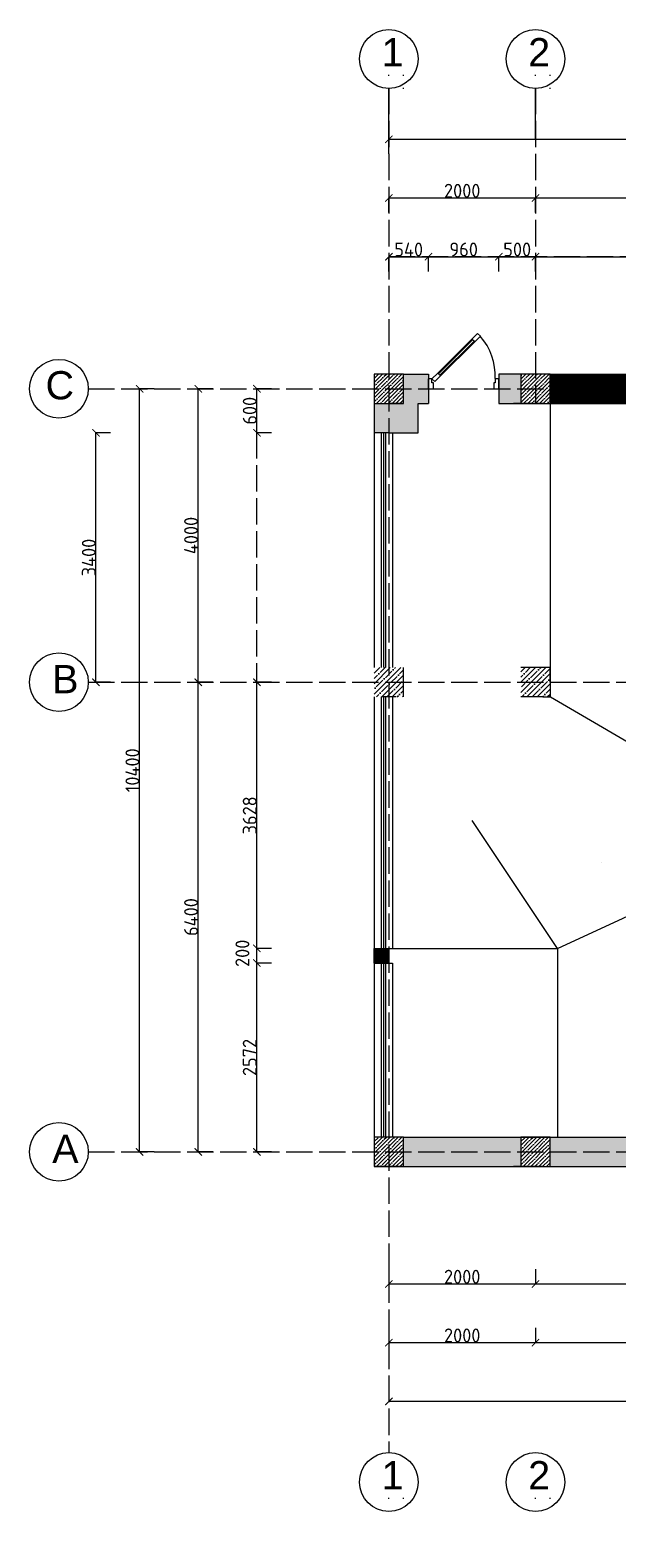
# Model space of a CAD drawing. Header units: millimetres. Extents: x -178199094 to 13669908, y -30538122 to 6091408.
# Drawn here: x 93257 to 101273, y 21651 to 41845 of the extents above; entities that cross this region are included whole.
import ezdxf

# ---------------------------------------------------------------- set-up
doc = ezdxf.new("R2010")
doc.units = ezdxf.units.MM
doc.linetypes.add('ACAD_ISO02W100', pattern=[15, 12, -3])
doc.layers.add('Plan 1', color=7, linetype='Continuous')
doc.layers.add('Plan 2', color=7, linetype='Continuous')
doc.styles.add('gost', font='GOST Common.ttf')
doc.styles.get("Standard").update_dxf_attribs({"font": 'arial.ttf'})
doc.dimstyles.new('GOST', dxfattribs={"dimtxt": 190, "dimasz": 100, "dimexe": 0.18, "dimexo": 0.06, "dimgap": 3, "dimtad": 1, "dimdec": 0, "dimzin": 0, "dimdsep": 46, "dimtxsty": 'gost', "dimblk": 'ARCHTICK', "dimcen": 0.09, "dimclrt": 256, "dimadec": 0, "dimazin": 0, "dimtfac": 1, "dimtdec": 0, "dimtofl": 0, "dimtmove": 0, "dimatfit": 3, "dimldrblk": 'ARCHTICK', "dimfxl": 200, "dimfxlon": 1, "dimtolj": 1, "dimtzin": 0, "dimarcsym": 0})
pattern_1 = [(45, (45482.79, 13550.18), (-70.71068, 70.71068), []), (45, (45553.5, 13550.18), (-70.71068, 70.71068), [125, -25, 0, -25])]

# ---------------------------------------------------------------- blocks, each defined once
blk = doc.blocks.new('A$C3C032968')
for p, q in [((0, 0), (0, 100)), ((0, 100), (0, 0)), ((700, 0), (700, 100)), ((700, 0), (700, 100))]:
    blk.add_line(p, q)
for points in [[(120, 128), (461, 466), (433, 494), (92, 156)], [(113, 135), (454, 473), (440, 487), (99, 149)], [(517, 522), (461, 466), (433, 494), (489, 551)], [(63, 72), (120, 128), (92, 156), (35, 100)], [(35, 100), (0, 100), (0, 0), (50, 0), (50, 50), (50, 60), (35, 60)], [(665, 100), (665, 60), (650, 60), (650, 50), (650, 0), (700, 0), (700, 100)]]:
    blk.add_lwpolyline(points, close=True)
blk.add_arc((72, 129), 593, 357.2313, 41.4937)
blk = doc.blocks.new('_ArchTick')
at = {"color": 0, "linetype": 'ByBlock', "const_width": 0.15}
blk.add_lwpolyline([(-0.5, -0.5), (0.5, 0.5)], dxfattribs=at)
blk = doc.blocks.new('*D66')
at = {"color": 0, "lineweight": -2, "transparency": 16777216}
for p, q in [((98157, 38551), (98157, 38751)), ((98157, 38751), (98697, 38751)), ((98697, 38551), (98697, 38751))]:
    blk.add_line(p, q, dxfattribs=at)
at = {"layer": 'Defpoints', "color": 0, "transparency": 16777216}
for p in [(98697, 38751), (98697, 37020), (98157, 36951)]:
    blk.add_point(p, dxfattribs=at)
at = {"color": 0, "lineweight": -2, "transparency": 16777216, "xscale": 100, "yscale": 100, "zscale": 100, "rotation": 180}
blk.add_blockref('_ArchTick', (98157, 38751), dxfattribs=at)
at = {"color": 0, "lineweight": -2, "transparency": 16777216, "xscale": 100, "yscale": 100, "zscale": 100}
blk.add_blockref('_ArchTick', (98697, 38751), dxfattribs=at)
at = {"transparency": 16777216, "insert": (98427, 38849), "char_height": 190, "attachment_point": 5, "style": 'gost'}
blk.add_mtext('\\A1;540', dxfattribs=at)
blk = doc.blocks.new('*D67')
at = {"color": 0, "lineweight": -2, "transparency": 16777216}
for p, q in [((98697, 38551), (98697, 38751)), ((98697, 38751), (99657, 38751)), ((99657, 38551), (99657, 38751))]:
    blk.add_line(p, q, dxfattribs=at)
at = {"layer": 'Defpoints', "color": 0, "transparency": 16777216}
for p in [(99657, 38751), (98697, 37020), (99657, 37151)]:
    blk.add_point(p, dxfattribs=at)
at = {"color": 0, "lineweight": -2, "transparency": 16777216, "xscale": 100, "yscale": 100, "zscale": 100, "rotation": 180}
blk.add_blockref('_ArchTick', (98697, 38751), dxfattribs=at)
at = {"color": 0, "lineweight": -2, "transparency": 16777216, "xscale": 100, "yscale": 100, "zscale": 100}
blk.add_blockref('_ArchTick', (99657, 38751), dxfattribs=at)
at = {"transparency": 16777216, "insert": (99177, 38849), "char_height": 190, "attachment_point": 5, "style": 'gost'}
blk.add_mtext('\\A1;960', dxfattribs=at)
blk = doc.blocks.new('*D68')
at = {"color": 0, "lineweight": -2, "transparency": 16777216}
for p, q in [((99657, 38551), (99657, 38751)), ((99657, 38751), (100157, 38751)), ((100157, 38551), (100157, 38751))]:
    blk.add_line(p, q, dxfattribs=at)
at = {"layer": 'Defpoints', "color": 0, "transparency": 16777216}
for p in [(100157, 38751), (99657, 37151), (100157, 36951)]:
    blk.add_point(p, dxfattribs=at)
at = {"color": 0, "lineweight": -2, "transparency": 16777216, "xscale": 100, "yscale": 100, "zscale": 100, "rotation": 180}
blk.add_blockref('_ArchTick', (99657, 38751), dxfattribs=at)
at = {"color": 0, "lineweight": -2, "transparency": 16777216, "xscale": 100, "yscale": 100, "zscale": 100}
blk.add_blockref('_ArchTick', (100157, 38751), dxfattribs=at)
at = {"transparency": 16777216, "insert": (99907, 38849), "char_height": 190, "attachment_point": 5, "style": 'gost'}
blk.add_mtext('\\A1;500', dxfattribs=at)
blk = doc.blocks.new('*D69')
at = {"color": 0, "lineweight": -2, "transparency": 16777216}
for p, q in [((100157, 38551), (100157, 38751)), ((100157, 38751), (104956, 38751)), ((104956, 38551), (104956, 38751))]:
    blk.add_line(p, q, dxfattribs=at)
at = {"layer": 'Defpoints', "color": 0, "transparency": 16777216}
for p in [(104956, 38751), (100157, 36951), (104956, 36951)]:
    blk.add_point(p, dxfattribs=at)
at = {"color": 0, "lineweight": -2, "transparency": 16777216, "xscale": 100, "yscale": 100, "zscale": 100, "rotation": 180}
blk.add_blockref('_ArchTick', (100157, 38751), dxfattribs=at)
at = {"color": 0, "lineweight": -2, "transparency": 16777216, "xscale": 100, "yscale": 100, "zscale": 100}
blk.add_blockref('_ArchTick', (104956, 38751), dxfattribs=at)
at = {"transparency": 16777216, "insert": (102557, 38849), "char_height": 190, "attachment_point": 5, "style": 'gost'}
blk.add_mtext('\\A1;4800', dxfattribs=at)
blk = doc.blocks.new('*D13')
at = {"color": 0, "lineweight": -2, "transparency": 16777216}
for p, q in [((98157, 39351), (98157, 39551)), ((98157, 39551), (100157, 39551)), ((100157, 39351), (100157, 39551))]:
    blk.add_line(p, q, dxfattribs=at)
at = {"layer": 'Defpoints', "color": 0, "transparency": 16777216}
for p in [(100157, 39551), (98157, 36951), (100157, 36951)]:
    blk.add_point(p, dxfattribs=at)
at = {"color": 0, "lineweight": -2, "transparency": 16777216, "xscale": 100, "yscale": 100, "zscale": 100, "rotation": 180}
blk.add_blockref('_ArchTick', (98157, 39551), dxfattribs=at)
at = {"color": 0, "lineweight": -2, "transparency": 16777216, "xscale": 100, "yscale": 100, "zscale": 100}
blk.add_blockref('_ArchTick', (100157, 39551), dxfattribs=at)
at = {"transparency": 16777216, "insert": (99157, 39649), "char_height": 190, "attachment_point": 5, "style": 'gost'}
blk.add_mtext('\\A1;2000', dxfattribs=at)
blk = doc.blocks.new('*D14')
at = {"color": 0, "lineweight": -2, "transparency": 16777216}
for p, q in [((100157, 39351), (100157, 39551)), ((100157, 39551), (104956, 39551)), ((104956, 39351), (104956, 39551))]:
    blk.add_line(p, q, dxfattribs=at)
at = {"layer": 'Defpoints', "color": 0, "transparency": 16777216}
for p in [(104956, 39551), (100157, 36951), (104956, 36951)]:
    blk.add_point(p, dxfattribs=at)
at = {"color": 0, "lineweight": -2, "transparency": 16777216, "xscale": 100, "yscale": 100, "zscale": 100, "rotation": 180}
blk.add_blockref('_ArchTick', (100157, 39551), dxfattribs=at)
at = {"color": 0, "lineweight": -2, "transparency": 16777216, "xscale": 100, "yscale": 100, "zscale": 100}
blk.add_blockref('_ArchTick', (104956, 39551), dxfattribs=at)
at = {"transparency": 16777216, "insert": (102557, 39649), "char_height": 190, "attachment_point": 5, "style": 'gost'}
blk.add_mtext('\\A1;4800', dxfattribs=at)
blk = doc.blocks.new('*D17')
at = {"color": 0, "lineweight": -2, "transparency": 16777216}
for p, q in [((98157, 40151), (98157, 40351)), ((98157, 40351), (111056, 40351)), ((111056, 40151), (111056, 40351))]:
    blk.add_line(p, q, dxfattribs=at)
at = {"layer": 'Defpoints', "color": 0, "transparency": 16777216}
for p in [(111056, 40351), (98157, 36951), (111056, 36951)]:
    blk.add_point(p, dxfattribs=at)
at = {"color": 0, "lineweight": -2, "transparency": 16777216, "xscale": 100, "yscale": 100, "zscale": 100, "rotation": 180}
blk.add_blockref('_ArchTick', (98157, 40351), dxfattribs=at)
at = {"color": 0, "lineweight": -2, "transparency": 16777216, "xscale": 100, "yscale": 100, "zscale": 100}
blk.add_blockref('_ArchTick', (111056, 40351), dxfattribs=at)
at = {"transparency": 16777216, "insert": (104607, 40449), "char_height": 190, "attachment_point": 5, "style": 'gost'}
blk.add_mtext('\\A1;12900', dxfattribs=at)
blk = doc.blocks.new('*D72')
at = {"color": 0, "lineweight": -2, "transparency": 16777216}
for p, q in [((96557, 29124), (96357, 29124)), ((96357, 26551), (96357, 29124)), ((96557, 26551), (96357, 26551))]:
    blk.add_line(p, q, dxfattribs=at)
at = {"layer": 'Defpoints', "color": 0, "transparency": 16777216}
for p in [(96357, 29124), (98207, 29124), (98157, 26551)]:
    blk.add_point(p, dxfattribs=at)
at = {"color": 0, "lineweight": -2, "transparency": 16777216, "xscale": 100, "yscale": 100, "zscale": 100}
for p, rotation in [((96357, 29124), 90), ((96357, 26551), 270)]:
    blk.add_blockref('_ArchTick', p, dxfattribs=dict(at, rotation=rotation))
at = {"transparency": 16777216, "insert": (96259, 27837), "char_height": 190, "attachment_point": 5, "rotation": 90, "style": 'gost'}
blk.add_mtext('\\A1;2572', dxfattribs=at)
blk = doc.blocks.new('*D18')
at = {"color": 0, "lineweight": -2, "transparency": 16777216}
for p, q in [((96557, 29324), (96357, 29324)), ((96357, 29124), (96357, 29324)), ((96557, 29124), (96357, 29124))]:
    blk.add_line(p, q, dxfattribs=at)
at = {"layer": 'Defpoints', "color": 0, "transparency": 16777216}
for p in [(96357, 29324), (98207, 29324), (98207, 29124)]:
    blk.add_point(p, dxfattribs=at)
at = {"color": 0, "lineweight": -2, "transparency": 16777216, "xscale": 100, "yscale": 100, "zscale": 100}
for p, rotation in [((96357, 29324), 90), ((96357, 29124), 270)]:
    blk.add_blockref('_ArchTick', p, dxfattribs=dict(at, rotation=rotation))
at = {"transparency": 16777216, "insert": (96159, 29257), "char_height": 190, "attachment_point": 5, "rotation": 90, "style": 'gost'}
blk.add_mtext('\\A1;200', dxfattribs=at)
blk = doc.blocks.new('*D19')
at = {"color": 0, "lineweight": -2, "transparency": 16777216}
for p, q in [((96557, 36951), (96357, 36951)), ((96357, 36351), (96357, 36951)), ((96557, 36351), (96357, 36351))]:
    blk.add_line(p, q, dxfattribs=at)
at = {"layer": 'Defpoints', "color": 0, "transparency": 16777216}
for p in [(96357, 36951), (98157, 36951), (97957, 36351)]:
    blk.add_point(p, dxfattribs=at)
at = {"color": 0, "lineweight": -2, "transparency": 16777216, "xscale": 100, "yscale": 100, "zscale": 100}
for p, rotation in [((96357, 36951), 90), ((96357, 36351), 270)]:
    blk.add_blockref('_ArchTick', p, dxfattribs=dict(at, rotation=rotation))
at = {"transparency": 16777216, "insert": (96259, 36651), "char_height": 190, "attachment_point": 5, "rotation": 90, "style": 'gost'}
blk.add_mtext('\\A1;600', dxfattribs=at)
blk = doc.blocks.new('*D25')
at = {"color": 0, "lineweight": -2, "transparency": 16777216}
for p, q in [((94957, 36951), (94757, 36951)), ((94757, 26551), (94757, 36951)), ((94957, 26551), (94757, 26551))]:
    blk.add_line(p, q, dxfattribs=at)
at = {"layer": 'Defpoints', "color": 0, "transparency": 16777216}
for p in [(94757, 36951), (98157, 36951), (98157, 26551)]:
    blk.add_point(p, dxfattribs=at)
at = {"color": 0, "lineweight": -2, "transparency": 16777216, "xscale": 100, "yscale": 100, "zscale": 100}
for p, rotation in [((94757, 36951), 90), ((94757, 26551), 270)]:
    blk.add_blockref('_ArchTick', p, dxfattribs=dict(at, rotation=rotation))
at = {"transparency": 16777216, "insert": (94659, 31751), "char_height": 190, "attachment_point": 5, "rotation": 90, "style": 'gost'}
blk.add_mtext('\\A1;10400', dxfattribs=at)
blk = doc.blocks.new('*D26')
at = {"color": 0, "lineweight": -2, "transparency": 16777216}
for p, q in [((95757, 32951), (95557, 32951)), ((95557, 26551), (95557, 32951)), ((95757, 26551), (95557, 26551))]:
    blk.add_line(p, q, dxfattribs=at)
at = {"layer": 'Defpoints', "color": 0, "transparency": 16777216}
for p in [(95557, 32951), (98157, 32951), (98157, 26551)]:
    blk.add_point(p, dxfattribs=at)
at = {"color": 0, "lineweight": -2, "transparency": 16777216, "xscale": 100, "yscale": 100, "zscale": 100}
for p, rotation in [((95557, 32951), 90), ((95557, 26551), 270)]:
    blk.add_blockref('_ArchTick', p, dxfattribs=dict(at, rotation=rotation))
at = {"transparency": 16777216, "insert": (95459, 29751), "char_height": 190, "attachment_point": 5, "rotation": 90, "style": 'gost'}
blk.add_mtext('\\A1;6400', dxfattribs=at)
blk = doc.blocks.new('*D27')
at = {"color": 0, "lineweight": -2, "transparency": 16777216}
for p, q in [((95757, 36951), (95557, 36951)), ((95557, 32951), (95557, 36951)), ((95757, 32951), (95557, 32951))]:
    blk.add_line(p, q, dxfattribs=at)
at = {"layer": 'Defpoints', "color": 0, "transparency": 16777216}
for p in [(95557, 36951), (98157, 36951), (98157, 32951)]:
    blk.add_point(p, dxfattribs=at)
at = {"color": 0, "lineweight": -2, "transparency": 16777216, "xscale": 100, "yscale": 100, "zscale": 100}
for p, rotation in [((95557, 36951), 90), ((95557, 32951), 270)]:
    blk.add_blockref('_ArchTick', p, dxfattribs=dict(at, rotation=rotation))
at = {"transparency": 16777216, "insert": (95459, 34951), "char_height": 190, "attachment_point": 5, "rotation": 90, "style": 'gost'}
blk.add_mtext('\\A1;4000', dxfattribs=at)
blk = doc.blocks.new('*D79')
at = {"color": 0, "lineweight": -2, "transparency": 16777216}
for p, q in [((98157, 24951), (98157, 24751)), ((100157, 24951), (100157, 24751)), ((98157, 24751), (100157, 24751))]:
    blk.add_line(p, q, dxfattribs=at)
at = {"layer": 'Defpoints', "color": 0, "transparency": 16777216}
for p in [(98157, 26551), (100157, 26551), (100157, 24751)]:
    blk.add_point(p, dxfattribs=at)
at = {"color": 0, "lineweight": -2, "transparency": 16777216, "xscale": 100, "yscale": 100, "zscale": 100, "rotation": 180}
blk.add_blockref('_ArchTick', (98157, 24751), dxfattribs=at)
at = {"color": 0, "lineweight": -2, "transparency": 16777216, "xscale": 100, "yscale": 100, "zscale": 100}
blk.add_blockref('_ArchTick', (100157, 24751), dxfattribs=at)
at = {"transparency": 16777216, "insert": (99157, 24849), "char_height": 190, "attachment_point": 5, "style": 'gost'}
blk.add_mtext('\\A1;2000', dxfattribs=at)
blk = doc.blocks.new('*D80')
at = {"color": 0, "lineweight": -2, "transparency": 16777216}
for p, q in [((100157, 24951), (100157, 24751)), ((104956, 24951), (104956, 24751)), ((100157, 24751), (104956, 24751))]:
    blk.add_line(p, q, dxfattribs=at)
at = {"layer": 'Defpoints', "color": 0, "transparency": 16777216}
for p in [(100157, 26551), (104956, 26551), (104956, 24751)]:
    blk.add_point(p, dxfattribs=at)
at = {"color": 0, "lineweight": -2, "transparency": 16777216, "xscale": 100, "yscale": 100, "zscale": 100, "rotation": 180}
blk.add_blockref('_ArchTick', (100157, 24751), dxfattribs=at)
at = {"color": 0, "lineweight": -2, "transparency": 16777216, "xscale": 100, "yscale": 100, "zscale": 100}
blk.add_blockref('_ArchTick', (104956, 24751), dxfattribs=at)
at = {"transparency": 16777216, "insert": (102557, 24849), "char_height": 190, "attachment_point": 5, "style": 'gost'}
blk.add_mtext('\\A1;4800', dxfattribs=at)
blk = doc.blocks.new('*D28')
at = {"color": 0, "lineweight": -2, "transparency": 16777216}
for p, q in [((98157, 24151), (98157, 23951)), ((100157, 24151), (100157, 23951)), ((98157, 23951), (100157, 23951))]:
    blk.add_line(p, q, dxfattribs=at)
at = {"layer": 'Defpoints', "color": 0, "transparency": 16777216}
for p in [(98157, 26551), (100157, 26551), (100157, 23951)]:
    blk.add_point(p, dxfattribs=at)
at = {"color": 0, "lineweight": -2, "transparency": 16777216, "xscale": 100, "yscale": 100, "zscale": 100, "rotation": 180}
blk.add_blockref('_ArchTick', (98157, 23951), dxfattribs=at)
at = {"color": 0, "lineweight": -2, "transparency": 16777216, "xscale": 100, "yscale": 100, "zscale": 100}
blk.add_blockref('_ArchTick', (100157, 23951), dxfattribs=at)
at = {"transparency": 16777216, "insert": (99157, 24049), "char_height": 190, "attachment_point": 5, "style": 'gost'}
blk.add_mtext('\\A1;2000', dxfattribs=at)
blk = doc.blocks.new('*D29')
at = {"color": 0, "lineweight": -2, "transparency": 16777216}
for p, q in [((100157, 24151), (100157, 23951)), ((100157, 23951), (104956, 23951)), ((104956, 23951), (104956, 23951))]:
    blk.add_line(p, q, dxfattribs=at)
at = {"layer": 'Defpoints', "color": 0, "transparency": 16777216}
for p in [(100157, 26551), (104956, 23951), (104956, 23951)]:
    blk.add_point(p, dxfattribs=at)
at = {"color": 0, "lineweight": -2, "transparency": 16777216, "xscale": 100, "yscale": 100, "zscale": 100, "rotation": 180}
blk.add_blockref('_ArchTick', (100157, 23951), dxfattribs=at)
at = {"color": 0, "lineweight": -2, "transparency": 16777216, "xscale": 100, "yscale": 100, "zscale": 100}
blk.add_blockref('_ArchTick', (104956, 23951), dxfattribs=at)
at = {"transparency": 16777216, "insert": (102557, 24049), "char_height": 190, "attachment_point": 5, "style": 'gost'}
blk.add_mtext('\\A1;4800', dxfattribs=at)
blk = doc.blocks.new('*D83')
at = {"color": 0, "lineweight": -2, "transparency": 16777216}
for p, q in [((98157, 23351), (98157, 23151)), ((111056, 23351), (111056, 23151)), ((98157, 23151), (111056, 23151))]:
    blk.add_line(p, q, dxfattribs=at)
at = {"layer": 'Defpoints', "color": 0, "transparency": 16777216}
for p in [(98157, 26551), (111056, 26551), (111056, 23151)]:
    blk.add_point(p, dxfattribs=at)
at = {"color": 0, "lineweight": -2, "transparency": 16777216, "xscale": 100, "yscale": 100, "zscale": 100, "rotation": 180}
blk.add_blockref('_ArchTick', (98157, 23151), dxfattribs=at)
at = {"color": 0, "lineweight": -2, "transparency": 16777216, "xscale": 100, "yscale": 100, "zscale": 100}
blk.add_blockref('_ArchTick', (111056, 23151), dxfattribs=at)
at = {"transparency": 16777216, "insert": (104607, 23249), "char_height": 190, "attachment_point": 5, "style": 'gost'}
blk.add_mtext('\\A1;12900', dxfattribs=at)
blk = doc.blocks.new('*D88')
at = {"color": 0, "lineweight": -2, "transparency": 16777216}
for p, q in [((96557, 32951), (96357, 32951)), ((96357, 29324), (96357, 32951)), ((96557, 29324), (96357, 29324))]:
    blk.add_line(p, q, dxfattribs=at)
at = {"layer": 'Defpoints', "color": 0, "transparency": 16777216}
for p in [(96357, 32951), (97957, 32951), (97957, 29324)]:
    blk.add_point(p, dxfattribs=at)
at = {"color": 0, "lineweight": -2, "transparency": 16777216, "xscale": 100, "yscale": 100, "zscale": 100}
for p, rotation in [((96357, 32951), 90), ((96357, 29324), 270)]:
    blk.add_blockref('_ArchTick', p, dxfattribs=dict(at, rotation=rotation))
at = {"transparency": 16777216, "insert": (96259, 31137), "char_height": 190, "attachment_point": 5, "rotation": 90, "style": 'gost'}
blk.add_mtext('\\A1;3628', dxfattribs=at)
blk = doc.blocks.new('*D89')
at = {"color": 0, "lineweight": -2, "transparency": 16777216}
for p, q in [((94362, 36351), (94162, 36351)), ((94162, 32951), (94162, 36351)), ((94362, 32951), (94162, 32951))]:
    blk.add_line(p, q, dxfattribs=at)
at = {"layer": 'Defpoints', "color": 0, "transparency": 16777216}
for p in [(94162, 36351), (97957, 36351), (95762, 32951)]:
    blk.add_point(p, dxfattribs=at)
at = {"color": 0, "lineweight": -2, "transparency": 16777216, "xscale": 100, "yscale": 100, "zscale": 100}
for p, rotation in [((94162, 36351), 90), ((94162, 32951), 270)]:
    blk.add_blockref('_ArchTick', p, dxfattribs=dict(at, rotation=rotation))
at = {"transparency": 16777216, "insert": (94064, 34651), "char_height": 190, "attachment_point": 5, "rotation": 90, "style": 'gost'}
blk.add_mtext('\\A1;3400', dxfattribs=at)

msp = doc.modelspace()

# ---------------------------------------------------------------- hatches: boundary and pattern name
at = {"true_color": 0x636466, "transparency": 33554687}
h = msp.add_hatch(color=251, dxfattribs=at)
h.dxf.hatch_style = 1
h.paths.add_polyline_path([(98556.70707, 36751.21649), (98696.70707, 36751.21649), (98696.70707, 36951.21649), (98356.70707, 36951.21649), (98356.70707, 36751.21649), (98156.70707, 36751.21649), (98156.70707, 36351.21649), (98556.70707, 36351.21649)])
h.paths.add_polyline_path([(98156.70707, 36751.21649), (97956.70707, 36751.21649), (97956.70707, 36351.21649), (98156.70707, 36351.21649)])
h.paths.add_polyline_path([(98696.70707, 37151.21649), (98356.70707, 37151.21649), (98356.70707, 36951.21649), (98696.70707, 36951.21649)])
h.paths.add_polyline_path([(99956.70707, 37151.21649), (99656.70707, 37151.21649), (99656.70707, 36951.21649), (99956.70707, 36951.21649)])
h.paths.add_polyline_path([(99956.70707, 36951.21649), (99656.70707, 36951.21649), (99656.70707, 36751.21649), (99956.70707, 36751.21649)])
h.paths.add_polyline_path([(108756.4967, 37151.21649), (105156.4967, 37151.21649), (105156.4967, 36951.21649), (108756.4967, 36951.21649)])
h.paths.add_polyline_path([(108756.4967, 36951.21649), (105156.4967, 36951.21649), (105156.4967, 36751.21649), (108756.4967, 36751.21649)])
h.paths.add_polyline_path([(110856.4967, 37151.21649), (109156.4967, 37151.21649), (109156.4967, 36951.21649), (110856.4967, 36951.21649)])
h.paths.add_polyline_path([(110856.4967, 36951.21649), (109156.4967, 36951.21649), (109156.4967, 36751.21649), (110856.4967, 36751.21649)])
h.paths.add_polyline_path([(99956.70707, 26551.21649), (98356.70707, 26551.21649), (98356.70707, 26351.21649), (99956.70707, 26351.21649)])
h.paths.add_polyline_path([(99956.70707, 26751.21649), (98356.70707, 26751.21649), (98356.70707, 26551.21649), (99956.70707, 26551.21649)])
h.paths.add_polyline_path([(104756.4967, 26751.21649), (100356.70707, 26751.21649), (100356.70707, 26551.21649), (104756.4967, 26551.21649)])
h.paths.add_polyline_path([(104756.4967, 26551.21649), (100356.70707, 26551.21649), (100356.70707, 26351.21649), (104756.4967, 26351.21649)])
h.paths.add_polyline_path([(108756.4967, 26751.21649), (105156.4967, 26751.21649), (105156.4967, 26551.21649), (108756.4967, 26551.21649)])
h.paths.add_polyline_path([(108756.4967, 26551.21649), (105156.4967, 26551.21649), (105156.4967, 26351.21649), (108756.4967, 26351.21649)])
h.paths.add_polyline_path([(110856.4967, 26751.21649), (109156.4967, 26751.21649), (109156.4967, 26551.21649), (110856.4967, 26551.21649)])
h.paths.add_polyline_path([(110856.4967, 26551.21649), (109156.4967, 26551.21649), (109156.4967, 26351.21649), (110856.4967, 26351.21649)])
at = {"transparency": 33554687}
h = msp.add_hatch(dxfattribs=at)
h.set_pattern_fill('ANSI35', color=1, scale=300)
h.set_pattern_definition([(45, (44963.69, 14273.8), (-53.03301, 53.03301), []), (45, (45016.72, 14273.8), (-53.03301, 53.03301), [93.75, -18.75, 0, -18.75])])
h.paths.add_polyline_path([(98356.70707, 37151.21649), (97956.70707, 37151.21649), (97956.70707, 36751.21649), (98356.70707, 36751.21649)])
h = msp.add_hatch(dxfattribs=at)
h.set_pattern_fill('ANSI35', color=1, scale=300)
h.set_pattern_definition([(45, (41835.525, 13750.18), (-53.03301, 53.03301), []), (45, (41888.56, 13750.18), (-53.03301, 53.03301), [93.75, -18.75, 0, -18.75])])
h.paths.add_polyline_path([(100356.70707, 37151.21649), (99956.70707, 37151.21649), (99956.70707, 36751.21649), (100356.70707, 36751.21649)])
at = {"true_color": 0x636466, "transparency": 33554687}
h = msp.add_hatch(dxfattribs=at)
h.set_pattern_fill('ANSI31', color=251, scale=10)
h.set_pattern_definition([(45, (100653.4253, 37069.5661), (-0.88388348, 0.88388348), [])])
h.paths.add_polyline_path([(104756.4967, 37151.21649), (100356.70707, 37151.21649), (100356.70707, 36951.21649), (104756.4967, 36951.21649)])
h.paths.add_polyline_path([(104756.4967, 36951.21649), (100356.70707, 36951.21649), (100356.70707, 36751.21649), (104156.70707, 36751.21649), (104356.70707, 36751.21649), (104756.4967, 36751.21649)])
at = {"lineweight": 30, "transparency": 33554687}
h = msp.add_hatch(dxfattribs=at)
h.set_pattern_fill('ANSI35', color=1, scale=400)
h.set_pattern_definition(pattern_1)
h.paths.add_polyline_path([(97956.70707, 33151.21649), (97956.70707, 32751.21649), (98356.70707, 32751.21649), (98356.70707, 33151.21649)])
h = msp.add_hatch(dxfattribs=at)
h.set_pattern_fill('ANSI35', color=1, scale=400)
h.set_pattern_definition(pattern_1)
h.paths.add_polyline_path([(99956.70707, 33151.21649), (99956.70707, 32751.21649), (100356.70707, 32751.21649), (100356.70707, 33151.21649)])
at = {"transparency": 33554687}
h = msp.add_hatch(color=252, dxfattribs=at)
h.dxf.hatch_style = 1
h.paths.add_polyline_path([(97956.70707, 29323.5883), (97956.70707, 29123.5883), (98156.70707, 29123.5883), (98156.70707, 29323.5883)])
h = msp.add_hatch(dxfattribs=at)
h.set_pattern_fill('ANSI35', color=1, scale=300)
h.set_pattern_definition([(45, (44963.69, 3873.8), (-53.03301, 53.03301), []), (45, (45016.72, 3873.8), (-53.03301, 53.03301), [93.75, -18.75, 0, -18.75])])
h.paths.add_polyline_path([(98356.70707, 26751.21649), (97956.70707, 26751.21649), (97956.70707, 26351.21649), (98356.70707, 26351.21649)])
h = msp.add_hatch(dxfattribs=at)
h.set_pattern_fill('ANSI35', color=1, scale=300)
h.set_pattern_definition([(45, (46963.69, 3873.8), (-53.03301, 53.03301), []), (45, (47016.72, 3873.8), (-53.03301, 53.03301), [93.75, -18.75, 0, -18.75])])
h.paths.add_polyline_path([(100356.70707, 26751.21649), (99956.70707, 26751.21649), (99956.70707, 26351.21649), (100356.70707, 26351.21649)])

# ---------------------------------------------------------------- linework, layer by layer
at = {"color": 18, "true_color": 0x000000}
for p, q in [((98556.70707, 36751.21649), (98696.70707, 36751.21649)), ((98356.70707, 26751.21649), (110906.70707, 26751.21649))]:
    msp.add_line(p, q, dxfattribs=at)
msp.add_line((97956.70707, 29123.5883), (98206.70707, 29123.5883))
at = {"color": 152, "true_color": 0x2776bb}
msp.add_line((98356.70707, 26751.21649), (97956.70707, 26751.21649), dxfattribs=at)
at = {"color": 18, "true_color": 0x000000}
for points in [[(98156.70707, 40351.39649), (98156.70707, 41051.39649)], [(100156.70707, 40351.39649), (100156.70707, 41051.39649)], [(98356.70707, 37151.21649), (98696.70707, 37151.21649)], [(100356.22716, 37151.21649), (110856.4967, 37151.21649)], [(97956.70707, 36751.21649), (97956.70707, 36351.21649)], [(98556.70707, 36751.21649), (98696.70707, 36751.21649)], [(99656.70707, 36751.21649), (99956.70707, 36751.21649)], [(100156.70707, 36751.21649), (99956.70707, 36751.21649)], [(100156.70707, 36751.21649), (104156.70707, 36751.21649)], [(100356.70707, 36751.21649), (100356.70707, 33151.21649)], [(97956.70707, 36351.21649), (97956.70707, 33151.21649)], [(98156.70707, 36351.21649), (97956.70707, 36351.21649)], [(98206.70707, 36351.21649), (98206.70707, 33151.21649)], [(98206.70707, 29323.5883), (100456.68924, 29323.5883), (108755.22655, 33151.21649)], [(98356.70707, 32751.21649), (98356.70707, 33151.21649)], [(100356.22716, 33151.21649), (100156.70707, 33151.21649)], [(100356.22716, 32951.21649), (100356.22716, 33151.21649)], [(100356.22716, 33151.21649), (100356.22716, 32751.21649)], [(97956.70707, 32751.21649), (97956.70707, 29323.5883)], [(98256.70707, 32751.21649), (98056.70707, 32751.21649)], [(98206.70707, 32751.21649), (98206.70707, 29323.5883)], [(100056.70707, 32751.21649), (99956.70707, 32751.21649)], [(100256.70707, 32751.21649), (100056.70707, 32751.21649)], [(100256.70707, 32751.21649), (100362.97544, 32751.21649)], [(100362.97544, 32751.21649), (103406.70707, 30977.56647)], [(100456.68924, 29323.5883), (99293.2224, 31064.57716)], [(101056.74148, 30491.21649), (101056.74148, 30491.21649)], [(97956.70707, 29123.5883), (97956.70707, 29323.5883), (98206.70707, 29323.5883)], [(98156.70707, 29323.5883), (98156.70707, 29123.5883)], [(100456.68924, 29323.5883), (100456.68924, 26751.21649)], [(97956.70707, 29123.5883), (97956.70707, 26751.21649)], [(98206.70707, 29123.5883), (98206.70707, 26751.21649)], [(98356.70707, 26351.21649), (111256.4967, 26351.21649)]]:
    msp.add_lwpolyline(points, dxfattribs=at)
for points in [[(97956.70707, 36751.21649), (98356.70707, 36751.21649), (98356.70707, 37151.21649), (97956.70707, 37151.21649)], [(99956.70707, 36751.21649), (100356.70707, 36751.21649), (100356.70707, 37151.21649), (99956.70707, 37151.21649)], [(97956.70707, 26351.21649), (98356.70707, 26351.21649), (98356.70707, 26751.21649), (97956.70707, 26751.21649)], [(99956.70707, 26351.21649), (100356.70707, 26351.21649), (100356.70707, 26751.21649), (99956.70707, 26751.21649)]]:
    msp.add_lwpolyline(points, close=True)
for points in [[(98696.70707, 37151.21649), (98696.70707, 36751.21649)], [(99956.70707, 37151.21649), (99656.70707, 37151.21649), (99656.70707, 36751.21649)], [(98156.70707, 36351.21649), (98556.70707, 36351.21649), (98556.70707, 36751.21649)]]:
    msp.add_lwpolyline(points)
at = {"color": 152, "true_color": 0x2776bb}
for points in [[(98356.70707, 36751.21649), (98156.70707, 36751.21649)], [(100256.70707, 36751.21649), (99856.70707, 36751.21649)], [(98051.70707, 36351.21649), (98051.70707, 33151.21649)], [(98081.70707, 36351.21649), (98081.70707, 33151.21649)], [(98111.70707, 36351.21649), (98111.70707, 33151.21649)], [(100156.70707, 33151.21649), (99956.70707, 33151.21649)], [(98051.70707, 32751.21649), (98051.70707, 29323.5883)], [(98081.70707, 32751.21649), (98081.70707, 29323.5883)], [(98111.70707, 32751.21649), (98111.70707, 29323.5883)], [(98051.70707, 29123.5883), (98051.70707, 26751.21649)], [(98081.70707, 29123.5883), (98081.70707, 26751.21649)], [(98111.70707, 29123.5883), (98111.70707, 26751.21649)], [(98356.70707, 26351.21649), (97956.70707, 26351.21649)], [(100256.70707, 26351.21649), (99856.70707, 26351.21649)]]:
    msp.add_lwpolyline(points, dxfattribs=at)
at = {"color": 18, "true_color": 0x000000}
for centre in [(98156.70707, 41445.13959), (100156.70707, 41445.13959), (93656.70707, 36951.21649), (93656.70707, 32951.21649), (93656.70707, 26551.21649), (98156.70707, 22051.39649), (100156.70707, 22051.39649)]:
    msp.add_circle(centre, 400, dxfattribs=at)
at = {"layer": 'Plan 1', "color": 251, "linetype": 'ACAD_ISO02W100', "ltscale": 30, "true_color": 0x636466}
for p, q in [((98156.70707, 41214.98025), (98156.70707, 41227.49405)), ((98356.70707, 41214.98025), (98356.70707, 41227.49405)), ((100156.70707, 41215.16025), (100156.70707, 41227.67405)), ((100356.70707, 41215.16025), (100356.70707, 41227.67405)), ((98156.70707, 41038.88269), (98156.70707, 41051.39649)), ((98356.70707, 41038.88269), (98356.70707, 41051.39649)), ((100156.70707, 41038.88269), (100156.70707, 41051.39649)), ((100356.70707, 41038.88269), (100356.70707, 41051.39649)), ((98156.70707, 40351.21649), (111106.70707, 40351.21649)), ((98156.70707, 39551.21649), (111106.70707, 39551.21649)), ((98156.70707, 38751.21649), (111106.70707, 38751.21649)), ((94756.70707, 26551.21649), (94756.70707, 36951.21649)), ((95556.70707, 26551.21649), (95556.70707, 36951.21649)), ((96356.70707, 26551.21649), (96356.70707, 36951.21649)), ((98156.70707, 24751.21649), (111106.70707, 24751.21649)), ((98156.70707, 23951.21649), (111106.70707, 23951.21649)), ((98156.70707, 23151.21649), (111106.70707, 23151.21649)), ((98156.70707, 21821.23715), (98156.70707, 21833.75096)), ((98356.70707, 21821.23715), (98356.70707, 21833.75096)), ((100156.70707, 21821.41715), (100156.70707, 21833.93096)), ((100356.70707, 21821.41715), (100356.70707, 21833.93096))]:
    msp.add_line(p, q, dxfattribs=at)
for points in [[(98156.70707, 41051.39649), (98156.70707, 22451.39649)], [(100156.70707, 41051.39649), (100156.70707, 36751.21649)], [(94056.70707, 36951.21649), (115206.70707, 36951.21649)], [(94056.70707, 32951.21649), (103304.80461, 32951.21649)], [(94056.70707, 26551.21649), (115206.70707, 26551.21649)]]:
    msp.add_lwpolyline(points, dxfattribs=at)

# ---------------------------------------------------------------- block references
at = {"layer": 'Plan 2', "xscale": 1.369107515369514, "yscale": 1.369107515369514, "zscale": 1.369107515369514}
msp.add_blockref('A$C3C032968', (98696.70707, 36951.21651), dxfattribs=at)

# ---------------------------------------------------------------- texts
at = {"layer": 'Plan 1', "char_height": 384.87481, "attachment_point": 1}
for s, insert in [('1', (98057.21415, 41729.72187)), ('2', (100057.21415, 41729.90187)), ('1', (98057.21415, 22335.97877)), ('2', (100057.21415, 22336.15877))]:
    msp.add_mtext_dynamic_manual_height_columns(s, width=384.8748082, gutter_width=0.54982, heights=[0], dxfattribs=dict(at, insert=insert))
at = {"layer": 'Plan 1', "char_height": 384.8748082, "attachment_point": 7, "style": 'gost'}
for s, insert in [('{\\fArial|b0|i0|c0|p34;C}', (93474.01409, 36800.77857)), ('{\\fArial|b0|i0|c0|p34;B}', (93565.28133, 32800.77857)), ('{\\fArial|b0|i0|c238|p34;A}', (93565.28133, 26400.77857))]:
    msp.add_mtext_dynamic_manual_height_columns(s, width=384.8748082, gutter_width=0.54982, heights=[0], dxfattribs=dict(at, insert=insert))

# ---------------------------------------------------------------- dimensions: what is measured, and where the dimension line sits
at = {"color": 18, "true_color": 0x000000}
for base, p1, p2, picture, middle in [((111056.4967, 40351.21649), (98156.70707, 36951.21649), (111056.4967, 36951.21649), '*D17', (104606.60188, 40449.21649)), ((100156.70707, 39551.21649), (98156.70707, 36951.21649), (100156.70707, 36951.21649), '*D13', (99156.70707, 39649.21649)), ((98696.7071, 38751.21649), (98156.70707, 36951.21649), (98696.7071, 37019.67187), '*D66', (98426.70709, 38849.21649)), ((100156.70707, 24751.21649), (98156.70707, 26551.21649), (100156.70707, 26551.21649), '*D79', (99156.70707, 24849.21649)), ((100156.70707, 23951.21649), (98156.70707, 26551.21649), (100156.70707, 26551.21649), '*D28', (99156.70707, 24049.21649)), ((111056.4967, 23151.21649), (98156.70707, 26551.21649), (111056.4967, 26551.21649), '*D83', (104606.60188, 23249.21649))]:
    dim = msp.add_linear_dim(base=base, p1=p1, p2=p2, dimstyle='GOST', dxfattribs=at)
    dim.commit()
    dim.dimension.update_dxf_attribs({"geometry": picture, "text_midpoint": middle})
for base, p1, p2, picture, middle in [((104956.4967, 39551.21649), (100156.70707, 36951.21649), (104956.4967, 36951.21649), '*D14', (102556.60188, 39649.21649)), ((99656.70707, 38751.21649), (98696.7071, 37019.67187), (99656.70707, 37151.21649), '*D67', (99176.70709, 38849.21649)), ((100156.70707, 38751.21649), (99656.70707, 37151.21649), (100156.70707, 36951.21649), '*D68', (99906.70707, 38849.21649)), ((104956.4967, 38751.21649), (100156.70707, 36951.21649), (104956.4967, 36951.21649), '*D69', (102556.60188, 38849.21649)), ((104956.4967, 24751.21649), (100156.70707, 26551.21649), (104956.4967, 26551.21649), '*D80', (102556.60188, 24849.21649)), ((104956.4967, 23951.21649), (100156.70707, 26551.21649), (104956.4967, 23951.21649), '*D29', (102556.60188, 24049.21649))]:
    dim = msp.add_linear_dim(base=base, p1=p1, p2=p2, dimstyle='GOST', override={"dimtmove": 1}, dxfattribs=at)
    dim.commit()
    dim.dimension.update_dxf_attribs({"geometry": picture, "text_midpoint": middle})
for base, p1, p2, picture, middle in [((94756.70707, 36951.21649), (98156.70707, 26551.21649), (98156.70707, 36951.21649), '*D25', (94658.70707, 31751.21649)), ((95556.70707, 32951.21649), (98156.70707, 26551.21649), (98156.70707, 32951.21649), '*D26', (95458.70707, 29751.21649)), ((96356.70707, 32951.21649), (97956.70707, 29323.5883), (97956.70707, 32951.21649), '*D88', (96258.70707, 31137.4024)), ((96356.70707, 29123.5883), (98156.70707, 26551.21649), (98206.70707, 29123.5883), '*D72', (96258.70707, 27837.4024))]:
    dim = msp.add_linear_dim(base=base, p1=p1, p2=p2, angle=90, dimstyle='GOST', dxfattribs=at)
    dim.commit()
    dim.dimension.update_dxf_attribs({"geometry": picture, "text_midpoint": middle})
for base, p1, p2, picture, middle in [((95556.70707, 36951.21649), (98156.70707, 32951.21649), (98156.70707, 36951.21649), '*D27', (95458.70707, 34951.21649)), ((96356.70707, 36951.21649), (97956.70707, 36351.21649), (98156.70707, 36951.21649), '*D19', (96258.70707, 36651.21649)), ((94162.03002, 36351.21649), (95762.03002, 32951.21649), (97956.70707, 36351.21649), '*D89', (94064.03002, 34651.21649)), ((96356.70707, 29323.5883), (98206.70707, 29123.5883), (98206.70707, 29323.5883), '*D18', (96158.70707, 29256.5883))]:
    dim = msp.add_linear_dim(base=base, p1=p1, p2=p2, angle=90, dimstyle='GOST', override={"dimtmove": 1}, dxfattribs=at)
    dim.commit()
    dim.dimension.update_dxf_attribs({"geometry": picture, "text_midpoint": middle})

doc.saveas('drawing.dxf')
